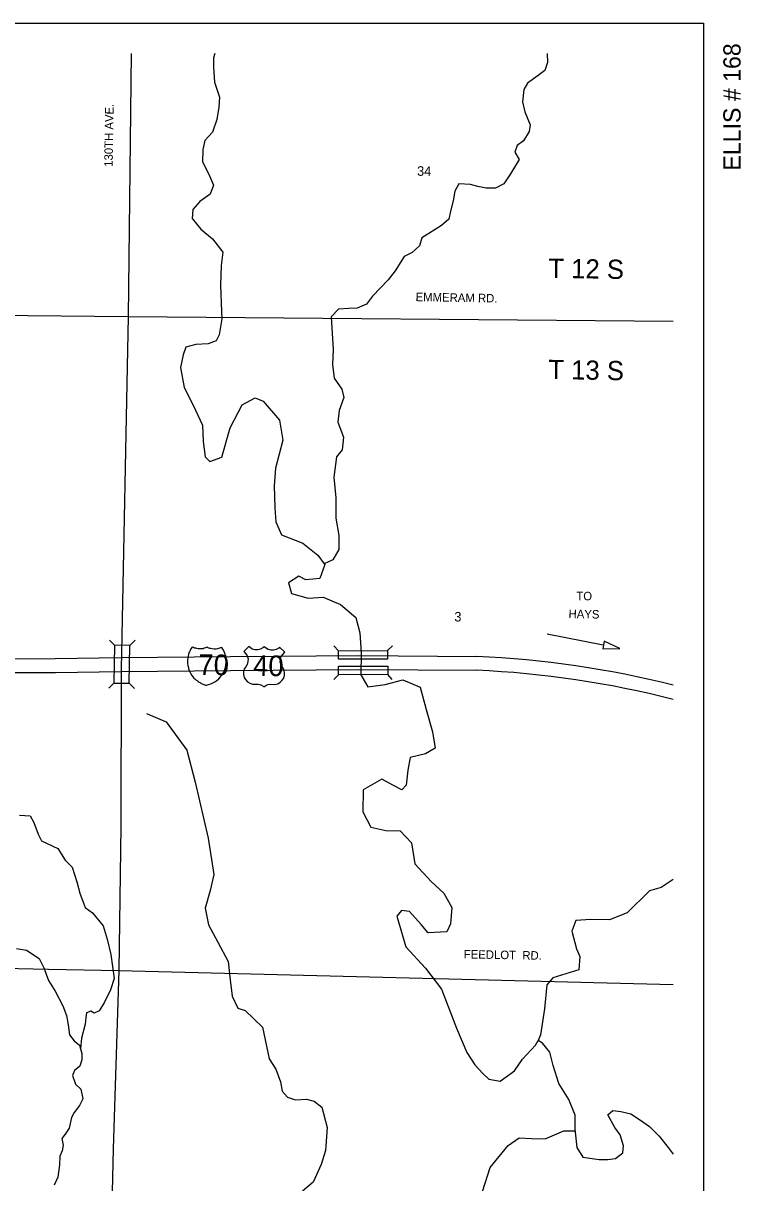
# Model space of a CAD drawing. Extents: x -85.89 to -81.43, y 28.77 to 32.72.
# Drawn here: x -83.07 to -81.944, y 30.898 to 32.716 of the extents above; entities that cross this region are included whole.
import ezdxf

# ---------------------------------------------------------------- set-up
doc = ezdxf.new("R2010")
doc.units = 0
for name, color, linetype in [('PL City Bridges', 7, 'Continuous'), ('PL City Destination', 7, 'Continuous'), ('PL City Interstate Highway', 7, 'Continuous'), ('PL City Interstate Shields', 7, 'Continuous'), ('PL City Local Rd Street Names', 7, 'Continuous'), ('PL City Local Roads', 7, 'Continuous'), ('PL City Map Border', 7, 'Continuous'), ('PL City Range and TWP Numbers', 7, 'Continuous'), ('PL City Rivers', 7, 'Continuous'), ('PL City Section Lines', 7, 'Continuous'), ('PL City Tributaries', 7, 'Continuous'), ('PL City US Shields', 7, 'Continuous')]:
    doc.layers.add(name, color=color, linetype=linetype)

msp = doc.modelspace()

# ---------------------------------------------------------------- linework, layer by layer
at = {"layer": 'PL City Bridges'}
for p, q in [((-82.9345, 31.7487), (-82.9265, 31.7407)), ((-82.8944, 31.7484), (-82.9023, 31.7403)), ((-82.9275, 31.6814), (-82.9354, 31.6733)), ((-82.9033, 31.681), (-82.8953, 31.673))]:
    msp.add_line(p, q, dxfattribs=at)
for points in [[(-82.9033, 31.681), (-82.9023, 31.7403), (-82.9265, 31.7407), (-82.9275, 31.6814), (-82.9033, 31.681)], [(-82.5753, 31.732), (-82.5825, 31.7394)], [(-82.4908, 31.7394), (-82.4982, 31.7322)], [(-82.5753, 31.732), (-82.4982, 31.7322), (-82.4982, 31.7189), (-82.5753, 31.7187), (-82.5753, 31.732)], [(-82.5752, 31.7077), (-82.4981, 31.7078), (-82.4981, 31.6945), (-82.5752, 31.6943), (-82.5752, 31.7077)], [(-82.5752, 31.6943), (-82.5826, 31.6871)], [(-82.4909, 31.6871), (-82.4981, 31.6945)]]:
    msp.add_lwpolyline(points, dxfattribs=at)
at = {"layer": 'PL City Destination'}
msp.add_line((-82.1601, 31.7408), (-82.2481, 31.7579), dxfattribs=at)
for points in [[(-82.1589, 31.747), (-82.161, 31.7348)], [(-82.161, 31.7348), (-82.1339, 31.7357)], [(-82.1339, 31.7357), (-82.1589, 31.747)]]:
    msp.add_lwpolyline(points, dxfattribs=at)
at = {"layer": 'PL City Interstate Highway'}
for points in [[(-83.1921, 31.7194), (-83.0194, 31.7197), (-82.9162, 31.7212), (-82.7445, 31.7227), (-82.5436, 31.7244), (-82.3584, 31.7229)], [(-83.192, 31.6978), (-83.0193, 31.6981), (-82.916, 31.6996), (-82.7444, 31.7011), (-82.5436, 31.7028), (-82.3586, 31.7013)]]:
    msp.add_lwpolyline(points, dxfattribs=at)
for radius, start, end in [(1.5299, 75.8319, 87.511), (1.5083, 75.6247, 87.4817)]:
    msp.add_arc((-82.4248, 30.1945), radius, start, end, dxfattribs=at)
at = {"layer": 'PL City Interstate Shields'}
msp.add_lwpolyline([(-82.8046, 31.7378), (-82.8068, 31.735), (-82.8081, 31.7321), (-82.8088, 31.73), (-82.8099, 31.7285), (-82.8103, 31.7261), (-82.8111, 31.7242), (-82.8118, 31.7211), (-82.8122, 31.7175), (-82.8121, 31.7122), (-82.8118, 31.7088), (-82.8107, 31.7055), (-82.8103, 31.7034), (-82.8089, 31.6998), (-82.8076, 31.6967), (-82.8052, 31.6931), (-82.8037, 31.6911), (-82.802, 31.689), (-82.8005, 31.6878), (-82.799, 31.6865), (-82.7971, 31.6851), (-82.7955, 31.684), (-82.794, 31.6828), (-82.7924, 31.682), (-82.7906, 31.6808), (-82.7873, 31.6796), (-82.7836, 31.6782), (-82.7824, 31.6782), (-82.779, 31.6791), (-82.7753, 31.68), (-82.7721, 31.6817), (-82.769, 31.6833), (-82.7661, 31.6854), (-82.7632, 31.6878), (-82.7607, 31.6906), (-82.758, 31.6938), (-82.756, 31.697), (-82.7552, 31.6985), (-82.7539, 31.7011), (-82.7526, 31.7055), (-82.7518, 31.7097), (-82.7514, 31.7137), (-82.7515, 31.7179), (-82.7516, 31.7209), (-82.7522, 31.7232), (-82.7534, 31.7276), (-82.7547, 31.7309), (-82.7567, 31.7343), (-82.7582, 31.737), (-82.7601, 31.7363), (-82.7634, 31.7354), (-82.7651, 31.7348), (-82.767, 31.7345), (-82.77, 31.7343), (-82.7735, 31.735), (-82.7754, 31.7354), (-82.7773, 31.7356), (-82.7786, 31.7362), (-82.7805, 31.7368), (-82.7814, 31.7374), (-82.7826, 31.7368), (-82.7841, 31.7363), (-82.786, 31.7358), (-82.7877, 31.7352), (-82.7915, 31.7347), (-82.7952, 31.7348), (-82.7972, 31.7354), (-82.7989, 31.7358), (-82.801, 31.7362), (-82.8029, 31.737)], close=True, dxfattribs=at)
at = {"layer": 'PL City Local Roads'}
for points in [[(-82.9005, 32.6682), (-82.9053, 32.2556), (-82.9161, 31.7031), (-82.9166, 31.4572), (-82.92, 31.2308), (-82.9285, 30.9511), (-82.9382, 30.5466), (-82.9405, 30.5062), (-82.942, 30.4679), (-82.9407, 30.4438), (-82.9329, 30.4089)], [(-84.9035, 32.2799), (-84.2628, 32.2692), (-83.9054, 32.2656), (-82.9053, 32.2556), (-82.0504, 32.2487)], [(-85.8382, 31.2964), (-84.9251, 31.2764), (-84.4166, 31.2652), (-84.2197, 31.2608), (-84.1891, 31.2601), (-84.173, 31.2601), (-84.1542, 31.2598), (-84.1168, 31.2594), (-84.1093, 31.2593), (-84.0822, 31.2591), (-84.0462, 31.2585), (-83.9831, 31.2567), (-83.9231, 31.256), (-83.8601, 31.2547), (-83.8032, 31.2516), (-83.7605, 31.2518), (-83.6594, 31.2489), (-83.6278, 31.2479), (-83.6005, 31.2471), (-83.3408, 31.2396), (-83.0299, 31.233), (-82.92, 31.2308), (-82.0504, 31.2087)]]:
    msp.add_lwpolyline(points, dxfattribs=at)
at = {"layer": 'PL City Map Border'}
msp.add_lwpolyline([(-85.8856, 28.8329), (-85.8856, 32.7155), (-82.003, 32.7155), (-82.003, 28.8329), (-85.8856, 28.8329)], dxfattribs=at)
at = {"layer": 'PL City Rivers'}
for points in [[(-83.0805, 31.2652), (-83.0644, 31.2628), (-83.0447, 31.2494), (-83.0374, 31.2348), (-83.0301, 31.2153), (-83.0196, 31.1986), (-83.0076, 31.1756), (-83.002, 31.1604), (-82.999, 31.1458), (-82.9971, 31.1299), (-82.9897, 31.1208), (-82.9812, 31.1138), (-82.9797, 31.1083)], [(-82.2043, 30.9794), (-82.2039, 31.0043), (-82.2143, 31.0286), (-82.23, 31.0537), (-82.2387, 31.0821), (-82.2438, 31.1029), (-82.2554, 31.1169), (-82.2623, 31.1211)], [(-82.9797, 31.1083), (-82.9776, 31.1006), (-82.9778, 31.091), (-82.9807, 31.0807), (-82.9894, 31.0739), (-82.9922, 31.0664), (-82.9876, 31.0525), (-82.9791, 31.0448), (-82.9761, 31.0295), (-82.9812, 31.0193), (-82.99, 31.0084), (-82.9939, 31.0002), (-82.9979, 30.9837), (-83.004, 30.9741), (-83.009, 30.9673), (-83.007, 30.9569), (-83.0088, 30.948), (-83.0121, 30.9398), (-83.0129, 30.926), (-83.0154, 30.9067), (-83.021, 30.8944)]]:
    msp.add_lwpolyline(points, dxfattribs=at)
at = {"layer": 'PL City Tributaries'}
for points in [[(-82.769, 32.6682), (-82.7711, 32.6612), (-82.7713, 32.6467), (-82.7696, 32.6232), (-82.7619, 32.5996), (-82.7632, 32.5838), (-82.7662, 32.5645), (-82.773, 32.5446), (-82.7851, 32.5317), (-82.788, 32.5173), (-82.7884, 32.498), (-82.779, 32.4799), (-82.7712, 32.4618), (-82.7763, 32.4474), (-82.7926, 32.436), (-82.8036, 32.4237), (-82.8049, 32.4092), (-82.7912, 32.3925), (-82.7731, 32.3777), (-82.7568, 32.3567), (-82.7593, 32.336), (-82.7603, 32.305), (-82.7589, 32.2629), (-82.758, 32.2519), (-82.7622, 32.2271), (-82.7672, 32.2175), (-82.7796, 32.2129), (-82.7991, 32.2118), (-82.8147, 32.208), (-82.8187, 32.1956), (-82.8228, 32.1757), (-82.8174, 32.1445), (-82.8033, 32.1167), (-82.7888, 32.0854), (-82.7876, 32.0599), (-82.7842, 32.0357), (-82.7768, 32.0286), (-82.7584, 32.0352), (-82.7452, 32.0812), (-82.7263, 32.1175), (-82.7062, 32.1282), (-82.6933, 32.1231), (-82.668, 32.0931), (-82.6626, 32.0619), (-82.6741, 32.018), (-82.6762, 31.9904), (-82.6751, 31.9559), (-82.6733, 31.9338), (-82.6645, 31.9136), (-82.6313, 31.9007), (-82.6079, 31.8816), (-82.5979, 31.8684)], [(-82.248, 32.6682), (-82.2477, 32.6539), (-82.2516, 32.6415), (-82.262, 32.6334), (-82.2789, 32.6213), (-82.2845, 32.6117), (-82.2869, 32.5924), (-82.2829, 32.5765), (-82.2746, 32.5563), (-82.2764, 32.546), (-82.2853, 32.531), (-82.2951, 32.5236), (-82.299, 32.5133), (-82.2917, 32.5021), (-82.3055, 32.4796), (-82.316, 32.4639), (-82.329, 32.4572), (-82.3436, 32.4568), (-82.357, 32.4597), (-82.3683, 32.4627), (-82.3866, 32.4637), (-82.3927, 32.4521), (-82.3956, 32.4369), (-82.3997, 32.4211), (-82.402, 32.4081), (-82.4135, 32.3986), (-82.4336, 32.3858), (-82.4445, 32.3791), (-82.4485, 32.3667), (-82.46, 32.3559), (-82.4725, 32.3499), (-82.4863, 32.3274), (-82.4973, 32.3131), (-82.522, 32.2879), (-82.5314, 32.275), (-82.546, 32.269), (-82.5589, 32.2685), (-82.5751, 32.2674), (-82.5866, 32.2552), (-82.5858, 32.2379), (-82.5837, 32.2041), (-82.5846, 32.1807), (-82.5823, 32.1592), (-82.5702, 32.1418), (-82.5667, 32.1286), (-82.574, 32.1087), (-82.5765, 32.0902), (-82.5672, 32.0665), (-82.5696, 32.0466), (-82.5784, 32.0357), (-82.5827, 32.004), (-82.5795, 31.9715), (-82.5795, 31.9398), (-82.5746, 31.9128), (-82.5749, 31.8907), (-82.5844, 31.8743), (-82.5979, 31.8684)], [(-82.5979, 31.8684), (-82.5969, 31.867), (-82.6048, 31.845), (-82.6264, 31.8433), (-82.6376, 31.849), (-82.6539, 31.8382), (-82.6488, 31.8216), (-82.6231, 31.8143), (-82.5993, 31.816), (-82.5721, 31.8045), (-82.5482, 31.7841), (-82.5416, 31.7598), (-82.5399, 31.7287), (-82.5405, 31.6942), (-82.5295, 31.6754), (-82.502, 31.6791), (-82.4744, 31.6862), (-82.4471, 31.6747), (-82.438, 31.6401), (-82.4278, 31.6047), (-82.4239, 31.5792), (-82.4391, 31.5704), (-82.4629, 31.5646), (-82.4665, 31.5447), (-82.469, 31.5213), (-82.4762, 31.5138), (-82.489, 31.5209), (-82.5071, 31.5309), (-82.5365, 31.5141), (-82.5371, 31.4796), (-82.5245, 31.4553), (-82.5009, 31.45), (-82.4788, 31.4497), (-82.4608, 31.4307), (-82.4555, 31.3982), (-82.4301, 31.3702), (-82.4099, 31.3519), (-82.3973, 31.3297), (-82.3994, 31.3042), (-82.4055, 31.2912), (-82.4346, 31.2896), (-82.4457, 31.3029), (-82.4637, 31.3232), (-82.4766, 31.3248), (-82.4838, 31.3159), (-82.4695, 31.2681), (-82.4388, 31.2344), (-82.4135, 31.2016), (-82.3902, 31.1405), (-82.3742, 31.1023), (-82.3616, 31.0828), (-82.3489, 31.0694), (-82.3393, 31.0603), (-82.3216, 31.0573), (-82.2992, 31.0735), (-82.2865, 31.0919), (-82.2662, 31.1136), (-82.2623, 31.1211)], [(-82.8766, 31.6336), (-82.8456, 31.6207), (-82.8129, 31.576), (-82.8003, 31.5261), (-82.7797, 31.4381), (-82.7709, 31.3814), (-82.7767, 31.356), (-82.7842, 31.3285), (-82.7792, 31.3022), (-82.7646, 31.2751), (-82.7484, 31.2451), (-82.7451, 31.2161), (-82.7418, 31.1905), (-82.7329, 31.1717), (-82.7217, 31.1681), (-82.6946, 31.1421), (-82.6841, 31.0923), (-82.6736, 31.0762), (-82.6664, 31.0561), (-82.6634, 31.0416), (-82.655, 31.0325), (-82.6426, 31.0281), (-82.6254, 31.0292), (-82.6136, 31.0262), (-82.6014, 31.0164), (-82.5933, 30.9845), (-82.5955, 30.9487), (-82.6023, 30.9267), (-82.6152, 30.8993), (-82.6316, 30.8851)], [(-83.0754, 31.4741), (-83.0587, 31.4732), (-83.0529, 31.4627), (-83.0462, 31.4447), (-83.041, 31.4342), (-83.0154, 31.4221), (-83.0038, 31.4039), (-82.9927, 31.3927), (-82.9855, 31.3698), (-82.981, 31.3518), (-82.9727, 31.3296), (-82.961, 31.3211), (-82.9441, 31.3008), (-82.938, 31.28), (-82.9325, 31.2558), (-82.9296, 31.2371), (-82.9272, 31.2184), (-82.9329, 31.2006), (-82.9429, 31.1801), (-82.9507, 31.1678), (-82.9583, 31.1638), (-82.9636, 31.1673), (-82.9706, 31.1647), (-82.9713, 31.1571), (-82.9726, 31.1468), (-82.9783, 31.1248), (-82.9797, 31.1083)], [(-82.0504, 31.3735), (-82.0692, 31.3608), (-82.0876, 31.3556), (-82.1227, 31.321), (-82.1504, 31.3104), (-82.1794, 31.3109), (-82.2032, 31.3092), (-82.2094, 31.2927), (-82.2023, 31.265), (-82.1966, 31.2525), (-82.1985, 31.2318), (-82.2391, 31.2194), (-82.2485, 31.2085), (-82.2523, 31.1706), (-82.2584, 31.13), (-82.2623, 31.1211)], [(-82.2043, 30.9794), (-82.2044, 30.9774), (-82.2015, 30.9532), (-82.1921, 30.9385), (-82.1663, 30.9346), (-82.1528, 30.9344), (-82.1409, 30.9363), (-82.1295, 30.9451), (-82.1282, 30.9561), (-82.1338, 30.9734), (-82.1417, 30.9846), (-82.1527, 31.0048), (-82.1451, 31.0116), (-82.1327, 31.01), (-82.1171, 31.0063), (-82.1033, 30.9971), (-82.0878, 30.9865), (-82.0725, 30.971), (-82.0582, 30.9536), (-82.0504, 30.9428)], [(-82.3492, 30.8846), (-82.3373, 30.9223), (-82.3092, 30.9563), (-82.2918, 30.9685), (-82.2724, 30.9675), (-82.2514, 30.9671), (-82.2221, 30.9797), (-82.2043, 30.9794)]]:
    msp.add_lwpolyline(points, dxfattribs=at)
at = {"layer": 'PL City US Shields'}
msp.add_lwpolyline([(-82.7157, 31.7384), (-82.7235, 31.7307), (-82.7205, 31.7272), (-82.7184, 31.7238), (-82.7172, 31.7194), (-82.7173, 31.715), (-82.7187, 31.7106), (-82.7208, 31.707), (-82.723, 31.7035), (-82.7242, 31.6991), (-82.7243, 31.6947), (-82.7232, 31.6901), (-82.7212, 31.6867), (-82.718, 31.6834), (-82.7144, 31.681), (-82.7103, 31.6798), (-82.7013, 31.6797), (-82.6971, 31.6785), (-82.6936, 31.6763), (-82.6922, 31.6755), (-82.6878, 31.6783), (-82.6836, 31.6794), (-82.6751, 31.6792), (-82.6703, 31.6803), (-82.6666, 31.6825), (-82.6635, 31.6857), (-82.6612, 31.6891), (-82.66, 31.6936), (-82.6599, 31.698), (-82.6609, 31.7024), (-82.6632, 31.7061), (-82.6652, 31.7097), (-82.6665, 31.7141), (-82.6664, 31.7185), (-82.665, 31.7228), (-82.6628, 31.7262), (-82.6593, 31.7296), (-82.6676, 31.7375), (-82.6689, 31.736), (-82.6728, 31.7338), (-82.677, 31.7328), (-82.6816, 31.7328), (-82.6857, 31.734), (-82.6895, 31.7364), (-82.6917, 31.738), (-82.6939, 31.7365), (-82.6977, 31.7343), (-82.7017, 31.7332), (-82.7063, 31.7333), (-82.7105, 31.7345), (-82.714, 31.7368)], close=True, dxfattribs=at)

# ---------------------------------------------------------------- texts
at = {"layer": 'PL City Destination'}
for s, rotation, p in [('TO', 358.9783, (-82.2024, 31.8113)), ('HAYS', 358.9774, (-82.2146, 31.7832))]:
    msp.add_text(s, height=0.0133, rotation=rotation, dxfattribs=at).set_placement(p)
at = {"layer": 'PL City Interstate Shields'}
msp.add_text('70', height=0.0322, rotation=359.0399, dxfattribs=at).set_placement((-82.7952, 31.6943))
at = {"layer": 'PL City Local Rd Street Names'}
for s, rotation, p in [('130TH AVE.', 89.0451, (-82.9295, 32.4903)), ('EMMERAM RD.', 359.007, (-82.4545, 32.2799)), ('FEEDLOT  RD.', 358.9657, (-82.379, 31.2498))]:
    msp.add_text(s, height=0.0133, rotation=rotation, dxfattribs=at).set_placement(p)
at = {"layer": 'PL City Map Border'}
msp.add_text('ELLIS # 168', height=0.0271, rotation=90, dxfattribs=at).set_placement((-81.9447, 32.4845))
at = {"layer": 'PL City Range and TWP Numbers'}
for s, rotation, p in [('T 12 S', 358.9902, (-82.2464, 32.3166)), ('T 13 S', 358.9853, (-82.2464, 32.1579))]:
    msp.add_text(s, height=0.0301, rotation=rotation, dxfattribs=at).set_placement(p)
at = {"layer": 'PL City Section Lines'}
for s, rotation, p in [('34', 359.0153, (-82.4522, 32.4764)), ('3', 358.9888, (-82.3938, 31.7779))]:
    msp.add_text(s, height=0.015, rotation=rotation, dxfattribs=at).set_placement(p)
at = {"layer": 'PL City US Shields'}
msp.add_text('40', height=0.0322, rotation=359.032, dxfattribs=at).set_placement((-82.7095, 31.6928))

doc.saveas('drawing.dxf')
